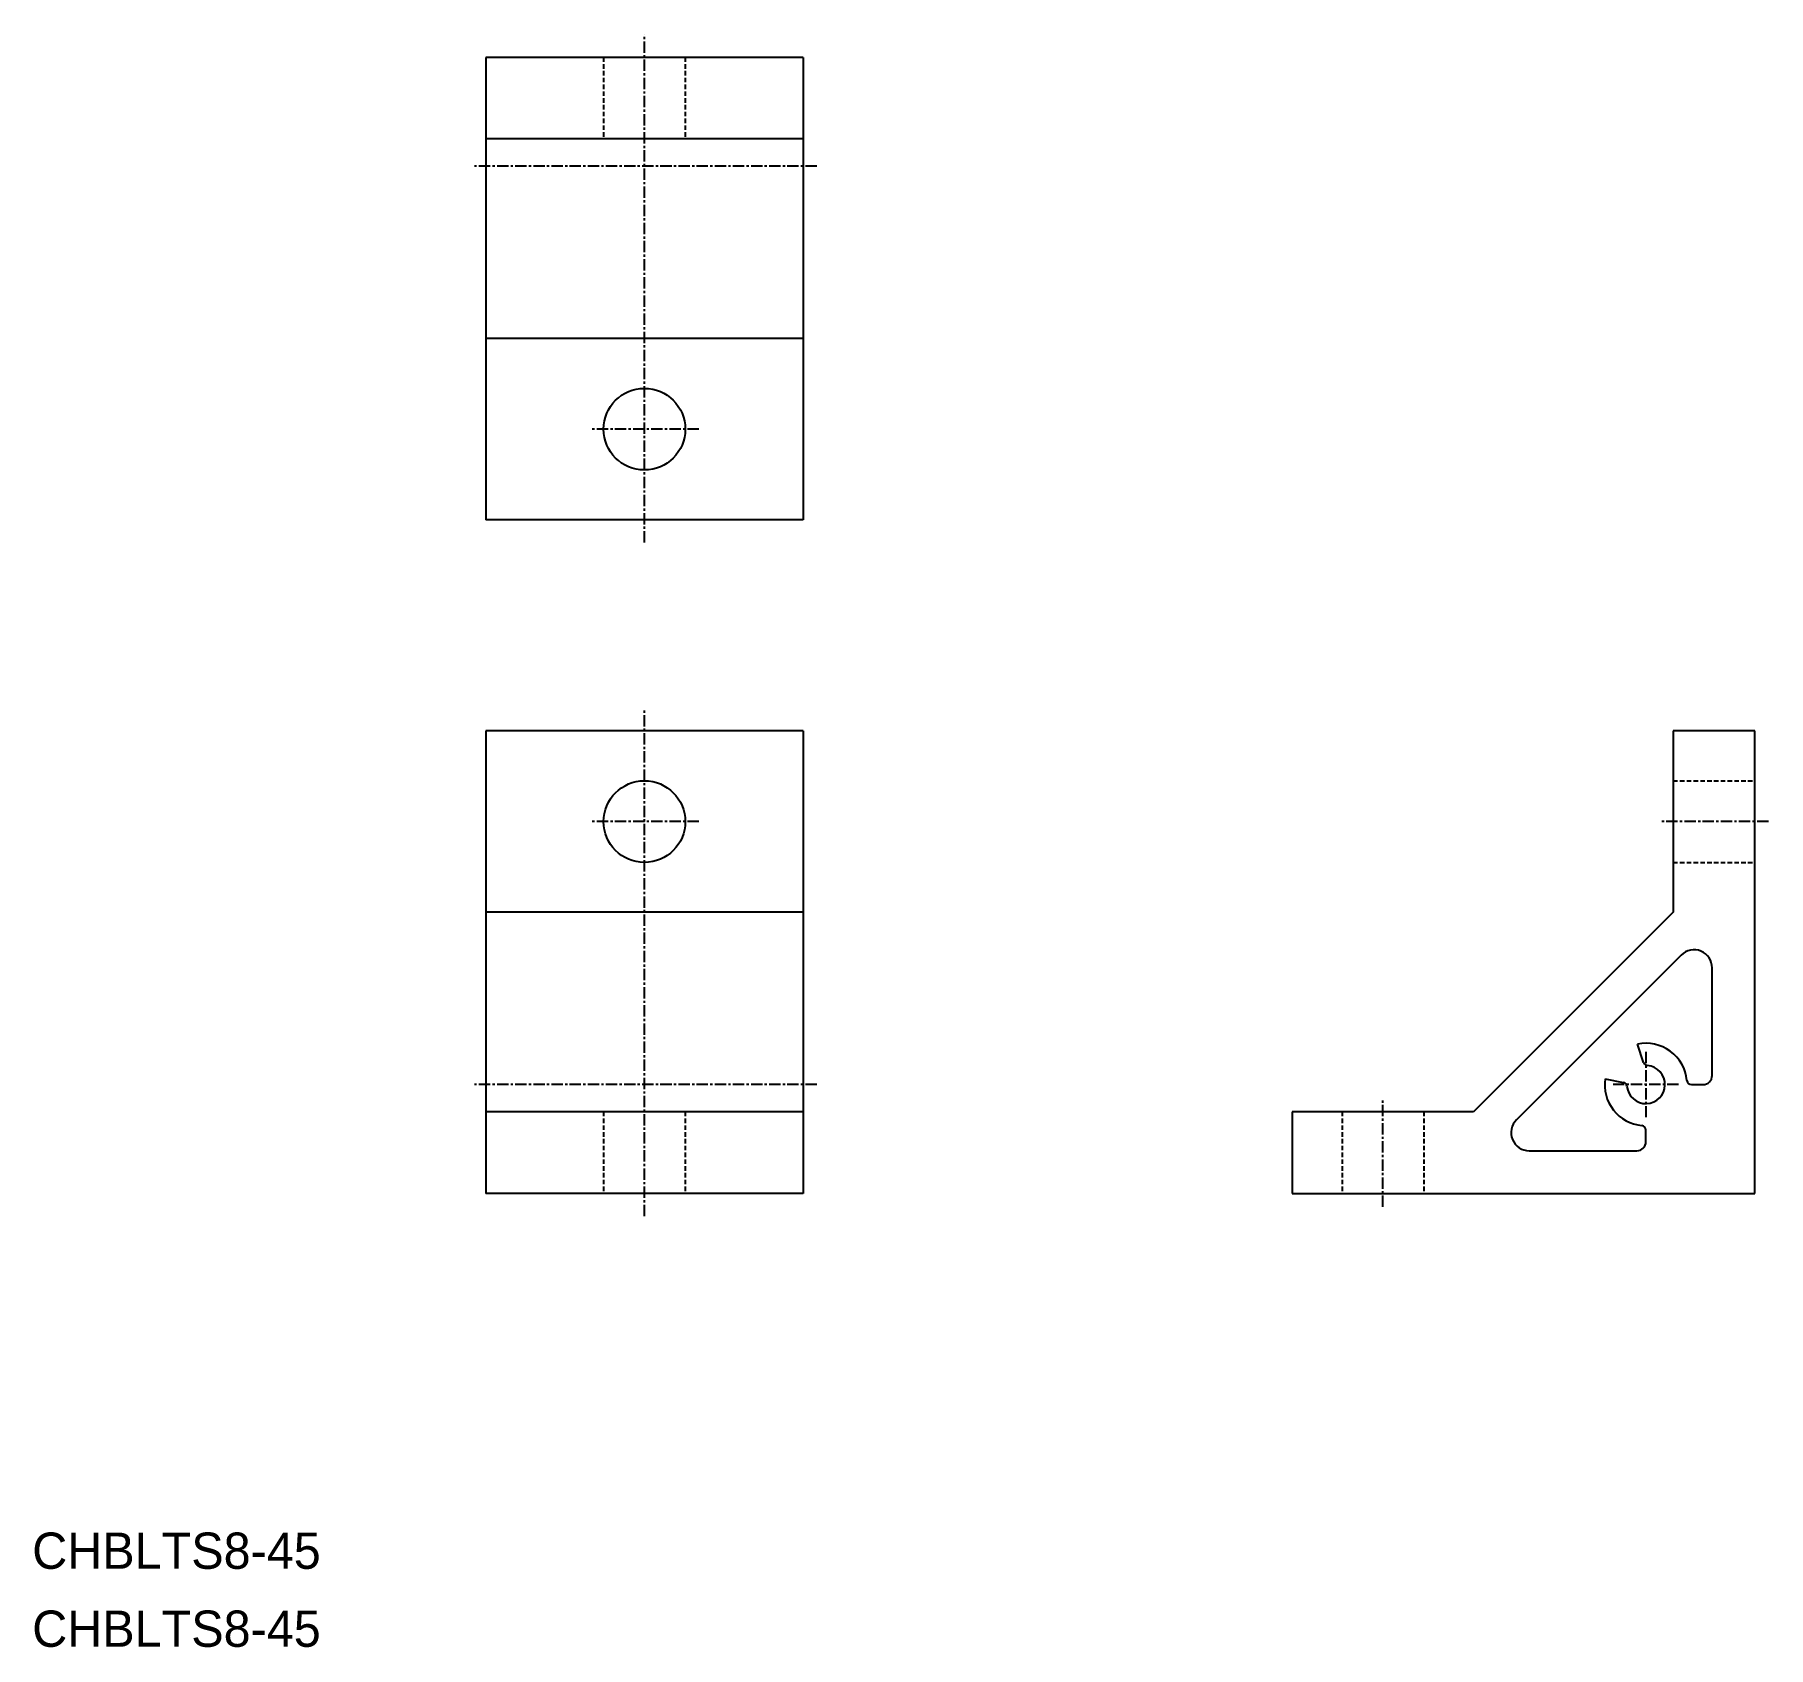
# Model space of a CAD drawing. Extents: x 0 to 191, y 0 to 178.
import ezdxf

# ---------------------------------------------------------------- set-up
doc = ezdxf.new("R2010")
doc.units = 0
doc.linetypes.add('CENTER', pattern=[2, 1.25, -0.25, 0.25, -0.25])
doc.linetypes.add('DASHED', pattern=[0.75, 0.5, -0.25])
doc.layers.get('0').update_dxf_attribs({"linetype": 'CONTINUOUS'})
doc.layers.add('CENTER', color=1, linetype='CENTER')

msp = doc.modelspace()

# ---------------------------------------------------------------- linework, layer by layer
at = {"color": 7, "linetype": 'CONTINUOUS'}
for p, q in [((85, 175.27), (50, 175.27)), ((50, 175.27), (50, 124.27)), ((85, 175.27), (85, 124.27)), ((85, 166.27), (50, 166.27)), ((85, 144.27), (50, 144.27)), ((85, 124.27), (50, 124.27)), ((50, 101), (50, 50)), ((85, 101), (50, 101)), ((85, 101), (85, 50)), ((180.91, 101), (180.91, 81)), ((189.91, 101), (180.91, 101)), ((189.91, 50), (189.91, 101)), ((85, 81), (50, 81)), ((180.91, 81), (158.91, 59)), ((181.79, 76.27), (163.63, 58.11)), ((185.21, 63), (185.21, 74.86)), ((177.66, 64.43), (176.97, 66.45)), ((173.4, 62.64), (175.42, 62.24)), ((182.93, 62), (184.21, 62)), ((85, 59), (50, 59)), ((138.91, 59), (138.91, 50)), ((158.91, 59), (138.91, 59)), ((177.91, 55.7), (177.91, 56.97)), ((165.05, 54.7), (176.91, 54.7)), ((85, 50), (50, 50)), ((138.91, 50), (189.91, 50))]:
    msp.add_line(p, q, dxfattribs=at)
at = {"color": 3, "linetype": 'DASHED'}
for p, q in [((63, 175.27), (63, 166.27)), ((72, 175.27), (72, 166.27)), ((180.91, 95.5), (189.91, 95.5)), ((180.91, 95.5), (189.91, 95.5)), ((180.91, 86.5), (189.91, 86.5)), ((180.91, 86.5), (189.91, 86.5)), ((63, 59), (63, 50)), ((72, 59), (72, 50)), ((144.41, 59), (144.41, 50)), ((144.41, 59), (144.41, 50)), ((153.41, 59), (153.41, 50)), ((153.41, 59), (153.41, 50))]:
    msp.add_line(p, q, dxfattribs=at)
at = {"color": 7, "linetype": 'CONTINUOUS'}
for centre in [(67.5, 134.27), (67.5, 91)]:
    msp.add_circle(centre, 4.5, dxfattribs=at)
for centre, radius, start, end in [((183.21, 74.86), 2, 0, 135), ((177.91, 62), 4.55, 5.6822, 101.8583), ((177.91, 62), 2.1, 185.6205, 85.0369), ((178.13, 64.59), 0.5, 198.7404, 265.0369), ((177.91, 62), 4.55, 171.9527, 264.3178), ((175.32, 61.75), 0.5, 5.6205, 78.7404), ((182.93, 62.5), 0.5, 185.6822, 270), ((184.21, 63), 1, 270, 0), ((165.05, 56.7), 2, 135, 270), ((177.41, 56.97), 0.5, 0, 84.3178), ((176.91, 55.7), 1, 270, 0)]:
    msp.add_arc(centre, radius, start, end, dxfattribs=at)
at = {"layer": 'CENTER', "color": 1, "linetype": 'CENTER'}
for p, q in [((67.5, 121.77), (67.5, 177.77)), ((86.5, 163.27), (48.5, 163.27)), ((73.5, 134.27), (61.5, 134.27)), ((67.5, 47.5), (67.5, 103.5)), ((73.5, 91), (61.5, 91)), ((191.41, 91), (179.41, 91)), ((191.41, 91), (179.41, 91)), ((177.91, 65.6), (177.91, 58.4)), ((86.5, 62), (48.5, 62)), ((181.51, 62), (174.31, 62)), ((148.91, 48.5), (148.91, 60.5)), ((148.91, 48.5), (148.91, 60.5))]:
    msp.add_line(p, q, dxfattribs=at)

# ---------------------------------------------------------------- texts
at = {"color": 7, "linetype": 'CONTINUOUS'}
for p in [(0, 8.6), (0, 0)]:
    msp.add_text('CHBLTS8-45', height=4, dxfattribs=at).set_placement(p)

doc.saveas('drawing.dxf')
